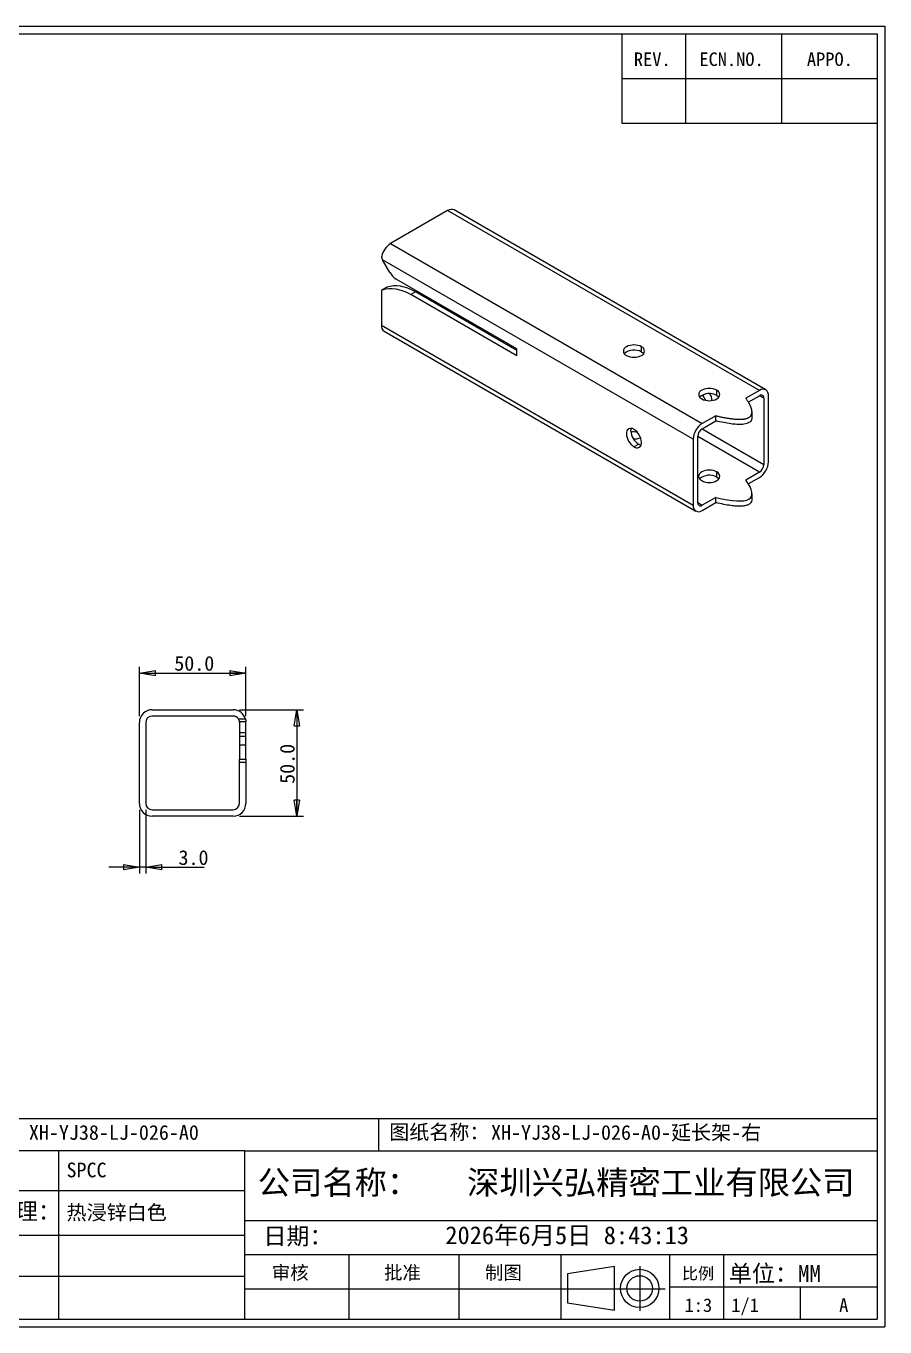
# Model space of a CAD drawing. Header units: millimetres. Extents: x 0 to 294, y 0 to 207.
# Drawn here: x 159.1 to 293.6, y 3.3 to 207 of the extents above; entities that cross this region are included whole.
import ezdxf

# ---------------------------------------------------------------- set-up
doc = ezdxf.new("R2010")
doc.units = ezdxf.units.MM
doc.linetypes.add('CENTERX2', pattern=[20.32, 12.7, -2.54, 2.54, -2.54])
doc.layers.add('图框', color=7, linetype='Continuous')
doc.layers.add('粗实线层', color=7, linetype='Continuous', lineweight=25)
doc.styles.add('SLDTEXTSTYLE0', font='SIMKAI.TTF')
doc.styles.add('SLDTEXTSTYLE2', font='SIMSUN.TTC')
doc.styles.add('SLDTEXTSTYLE3', font='SIMSUN.TTC', dxfattribs={"bigfont": 'bigfont'})
doc.styles.add('SLDTEXTSTYLE5', font='SIMKAI.TTF', dxfattribs={"bigfont": 'bigfont'})
doc.dimstyles.new('SLDDIMSTYLE1', dxfattribs={"dimtxt": 2.3, "dimasz": 2.5, "dimexe": 0, "dimexo": 0.0625, "dimgap": 0.575, "dimtad": 2, "dimdec": 1, "dimlfac": 3, "dimrnd": 1e-09, "dimzin": 4, "dimdsep": 46, "dimtxsty": 'SLDTEXTSTYLE2', "dimblk1": 'CLOSED', "dimblk2": 'CLOSED', "dimsah": 1, "dimcen": 0.09, "dimadec": 0, "dimazin": 1, "dimtfac": 1, "dimtdec": 1, "dimtmove": 0, "dimatfit": 0, "dimldrblk": 'CLOSED', "dimfxl": 0, "dimfrac": 2, "dimtolj": 1, "dimtzin": 12, "dimarcsym": 0})

# ---------------------------------------------------------------- blocks, each defined once
blk = doc.blocks.new('_Closed')
at = {"color": 0, "linetype": 'ByBlock', "lineweight": -2}
for p, q in [((-1, 0.166667), (0, 0)), ((-1, 0.166667), (-1, -0.166667)), ((0, 0), (-1, -0.166667)), ((0, 0), (-1, 0))]:
    blk.add_line(p, q, dxfattribs=at)
blk = doc.blocks.new('_D_17')
at = {"layer": '图框'}
for p, q in [((176.89, 98.95), (176.89, 106.68)), ((193.55, 98.95), (193.55, 106.68)), ((176.89, 105.68), (193.55, 105.68))]:
    blk.add_line(p, q, dxfattribs=at)
at = {"layer": '图框', "xscale": 2.5, "yscale": 2.5, "rotation": 180.0000000000004}
blk.add_blockref('_Closed', (176.89, 105.68, -379.17), dxfattribs=at)
at = {"layer": '图框', "xscale": 2.5, "yscale": 2.5}
blk.add_blockref('_Closed', (193.55, 105.68, -379.17), dxfattribs=at)
at = {"layer": '图框', "insert": (182.35, 108.36), "char_height": 2.3, "attachment_point": 1, "style": 'SLDTEXTSTYLE2'}
blk.add_mtext('50.0', dxfattribs=at)
blk = doc.blocks.new('_D_18')
at = {"layer": '图框'}
for p, q in [((192.55, 99.95), (202.55, 99.95)), ((201.55, 99.95), (201.55, 83.29)), ((192.55, 83.29), (202.55, 83.29))]:
    blk.add_line(p, q, dxfattribs=at)
at = {"layer": '图框', "xscale": 2.5, "yscale": 2.5}
for p, rotation in [((201.55, 99.95, -379.17), 90.0000000000004), ((201.55, 83.29, -379.17), 270.0000000000004)]:
    blk.add_blockref('_Closed', p, dxfattribs=dict(at, rotation=rotation))
at = {"layer": '图框', "insert": (198.88, 88.35), "char_height": 2.3, "attachment_point": 1, "rotation": 90, "style": 'SLDTEXTSTYLE2'}
blk.add_mtext('50.0', dxfattribs=at)
blk = doc.blocks.new('_D_19')
at = {"layer": '图框'}
for p, q in [((176.89, 84.29), (176.89, 74.29)), ((177.89, 84.29), (177.89, 74.29)), ((176.89, 75.29), (172.08, 75.29)), ((177.89, 75.29), (176.89, 75.29)), ((177.89, 75.29), (187.03, 75.29))]:
    blk.add_line(p, q, dxfattribs=at)
at = {"layer": '图框', "xscale": 2.5, "yscale": 2.5}
blk.add_blockref('_Closed', (176.89, 75.29, -379.17), dxfattribs=at)
at = {"layer": '图框', "xscale": 2.5, "yscale": 2.5, "rotation": 180.0000000000004}
blk.add_blockref('_Closed', (177.89, 75.29, -379.17), dxfattribs=at)
at = {"layer": '图框', "insert": (183.01, 77.96), "char_height": 2.3, "attachment_point": 1, "style": 'SLDTEXTSTYLE2'}
blk.add_mtext('3.0', dxfattribs=at)

msp = doc.modelspace()

# ---------------------------------------------------------------- linework, layer by layer
at = {"color": 7, "linetype": 'Continuous', "lineweight": 18}
for p, q in [((225.129758, 178.088204), (216.173072, 172.91762)), ((273.920126, 149.922124), (225.129758, 178.088204)), ((274.920044, 150.02114), (226.129676, 178.18722)), ((216.173072, 172.91762), (264.96344, 144.75154)), ((263.549226, 142.30205), (214.95412, 170.355407)), ((216.071971, 168.419233), (214.95412, 170.355407)), ((235.972062, 156.452836), (217.071971, 167.363626)), ((214.758858, 165.361778), (214.758858, 160.12528)), ((215.604063, 166.075212), (214.896956, 165.667008)), ((215.640269, 166.091998), (214.933162, 165.683794)), ((215.604063, 166.075212), (215.640269, 166.091998)), ((220.096778, 165.345129), (219.389672, 164.936925)), ((235.972062, 156.180523), (220.096778, 165.345129)), ((235.972062, 155.364115), (219.389672, 164.936925)), ((222.891908, 164.003848), (222.656052, 163.867692)), ((214.758858, 160.12528), (263.549226, 131.9592)), ((215.173153, 159.20959), (263.963521, 131.04351)), ((235.972062, 155.364115), (235.972062, 156.452836)), ((255.466839, 155.948606), (255.466839, 156.765147)), ((267.251952, 149.145205), (267.251952, 149.961746)), ((273.920126, 149.922124), (271.798805, 148.697512)), ((272.184562, 148.103664), (273.920126, 149.105584)), ((274.627232, 148.697247), (274.627232, 138.354397)), ((275.334339, 138.762601), (275.334339, 149.105451)), ((267.08476, 145.976152), (264.96344, 144.75154)), ((264.96344, 143.934999), (267.08476, 145.159611)), ((267.08476, 145.159611), (267.08476, 145.976152)), ((272.761256, 145.7379), (272.761256, 146.554441)), ((264.256333, 132.367404), (264.256333, 142.710254)), ((254.288266, 141.115962), (254.995373, 141.524166)), ((263.549226, 142.30205), (263.549226, 131.9592)), ((267.251952, 136.352732), (267.251952, 137.169273)), ((273.920126, 137.129652), (271.798805, 135.905039)), ((272.184562, 135.311192), (273.920126, 136.313111)), ((267.08476, 133.183679), (264.96344, 131.959067)), ((267.08476, 132.367138), (267.08476, 133.183679)), ((272.761256, 132.945427), (272.761256, 133.761968)), ((264.96344, 131.142526), (267.08476, 132.367138)), ((178.886361, 99.953477), (191.553028, 99.953477)), ((176.886361, 85.286811), (176.886361, 97.953477)), ((177.886361, 97.953477), (177.886361, 85.286811)), ((191.553028, 98.953477), (178.886361, 98.953477)), ((192.386683, 98.505762), (193.475261, 98.505762)), ((193.551392, 98.034357), (192.549751, 98.034357)), ((192.553028, 97.953477), (192.553028, 96.372598)), ((193.553028, 96.372598), (193.553028, 97.953477)), ((192.553028, 96.372598), (193.553028, 96.372598)), ((192.553028, 96.372598), (192.553028, 95.786811)), ((193.553028, 95.786811), (192.553028, 95.786811)), ((192.553028, 95.786811), (192.553028, 94.453477)), ((193.553028, 95.786811), (193.553028, 96.372598)), ((193.553028, 94.453477), (193.553028, 95.786811)), ((192.553028, 94.453477), (193.553028, 94.453477)), ((192.553028, 94.453477), (192.553028, 92.217435)), ((193.553028, 92.217435), (193.553028, 94.453477)), ((192.553028, 92.217435), (193.553028, 92.217435)), ((192.553028, 91.699838), (192.553028, 92.217435)), ((193.553028, 91.699838), (192.553028, 91.699838)), ((192.553028, 85.286811), (192.553028, 91.699838)), ((193.553028, 92.217435), (193.553028, 91.699838)), ((193.553028, 91.699838), (193.553028, 85.286811)), ((178.886361, 84.286811), (191.553028, 84.286811)), ((191.553028, 83.286811), (178.886361, 83.286811))]:
    msp.add_line(p, q, dxfattribs=at)
at = {"color": 8, "linetype": 'Continuous', "lineweight": 18}
for p, q in [((274.627232, 148.697247), (273.920011, 149.105517)), ((273.920126, 137.129652), (264.256333, 142.70844)), ((264.961871, 143.934091), (274.627232, 138.354397)), ((264.256333, 132.367271), (264.96344, 131.959067))]:
    msp.add_line(p, q, dxfattribs=at)
at = {"color": 7, "linetype": 'Continuous', "lineweight": 18, "flags": 128}
for points in [[(214.933162, 165.683794), (215.416702, 165.819738), (215.929088, 165.889989), (216.466598, 165.894036), (217.025331, 165.83185), (217.601231, 165.703882), (218.190115, 165.511062), (218.787708, 165.25479), (219.389672, 164.936925)], [(220.096778, 165.345129), (219.494815, 165.662994), (218.897221, 165.919266), (218.308337, 166.112086), (217.732438, 166.240054), (217.173705, 166.30224), (216.636194, 166.298193), (216.123809, 166.227942), (215.640269, 166.091998)], [(255.466839, 155.948606), (255.674111, 155.802806), (255.797505, 155.676536)], [(267.251952, 149.145205), (267.459224, 148.999405), (267.582618, 148.873135)], [(253.816861, 143.565407), (253.839506, 143.817834), (253.887252, 143.988056)], [(255.396387, 141.373874), (255.225289, 141.417588), (254.995373, 141.524166)], [(267.251952, 137.169273), (266.999391, 137.288928), (266.711247, 137.37784), (266.398591, 137.432592), (266.073441, 137.451079), (265.74829, 137.432592), (265.435635, 137.37784), (265.147491, 137.288928), (264.89493, 137.169273), (264.687658, 137.023473), (264.533642, 136.85713), (264.438799, 136.676638), (264.406774, 136.488933), (264.438799, 136.301228), (264.533642, 136.120736), (264.687658, 135.954393), (264.89493, 135.808593)], [(267.251952, 136.352732), (267.459224, 136.206932), (267.582618, 136.080663)]]:
    msp.add_lwpolyline(points, dxfattribs=at)
at = {"color": 7, "linetype": 'Continuous', "lineweight": 18}
for centre, radius, start, end in [((225.715598, 177.270442), 1.005954, 65.69288095, 125.61757748), ((217.87682, 170.287111), 3.13406, 122.93063678, 167.7734018), ((218.598985, 169.811665), 2.88525, 208.8555956, 238.04532713), ((215.071317, 165.40083), 0.31489, 116.02361207, 187.12391255), ((215.710229, 160.004151), 0.959051, 172.74417043, 235.94364917), ((254.288328, 154.490628), 2.561703, 62.60967224, 117.39032776), ((253.368028, 156.084807), 0.727692, 110.7834208, 249.2165792), ((254.31263, 153.939225), 2.317285, 60.12649669, 131.43401362), ((254.288328, 157.678985), 2.561703, 242.60967224, 297.39032776), ((255.208627, 156.084807), 0.727692, 290.7834208, 69.2165792), ((265.153141, 149.281406), 0.727692, 110.7834208, 249.2165792), ((266.097743, 147.135825), 2.317285, 60.12649669, 131.43401362), ((266.073441, 147.687227), 2.561703, 62.60967224, 117.39032776), ((267.691068, 150.21453), 2.830583, 200.56720502, 220.69441257), ((263.983769, 148.05084), 2.571084, 6.84221898, 32.32945256), ((266.99374, 149.281406), 0.727692, 290.7834208, 69.2165792), ((274.47219, 149.245305), 0.873418, 350.78596301, 129.20328524), ((274.196158, 148.767174), 0.436709, 350.78596301, 129.20328524), ((266.073441, 150.875584), 2.561703, 242.60967224, 297.39032776), ((266.619658, 142.162328), 3.07361, 122.60547834, 177.39452151), ((253.828212, 143.273749), 0.727849, 50.79671476, 189.21403699), ((255.668448, 143.273638), 2.561341, 182.60547849, 237.39452166), ((256.375555, 143.681842), 2.561341, 182.60547849, 237.39452166), ((254.287961, 140.607377), 2.830751, 79.23652775, 99.41082254), ((252.908084, 141.680088), 2.561341, 2.60547849, 57.39452166), ((265.791549, 142.640393), 1.536805, 122.60547834, 177.39452151), ((254.314777, 144.865693), 2.536674, 267.52639782, 293.3636962), ((254.74832, 141.679978), 0.727849, 230.79671476, 9.21403699), ((272.263907, 138.902322), 3.07361, 302.60547834, 357.39452151), ((266.097743, 134.343352), 2.317285, 60.12649669, 131.43401362), ((266.99374, 136.488933), 0.727692, 290.7834208, 69.2165792), ((273.092016, 138.424257), 1.536805, 302.60547834, 357.39452151), ((266.073441, 138.083111), 2.561703, 242.60967224, 297.39032776), ((264.411375, 131.819345), 0.873418, 170.78596301, 309.20328524), ((264.687407, 132.297477), 0.436709, 170.78596301, 309.20328524), ((178.886361, 97.953477), 2, 90, 180), ((191.553028, 97.953477), 2, 16.03010381, 90), ((178.886361, 97.953477), 1, 90, 180), ((191.553028, 97.953477), 1, 33.52389797, 90), ((191.553028, 97.953477), 1, 0, 4.6391631), ((191.553028, 97.953477), 2, 0, 2.31767989), ((178.886361, 85.286811), 2, 180, 270), ((178.886361, 85.286811), 1, 180, 270), ((191.553028, 85.286811), 1, 270, 0), ((191.553028, 85.286811), 2, 270, 0)]:
    msp.add_arc(centre, radius, start, end, dxfattribs=at)
msp.add_ellipse((216.368334, 171.171815), major_axis=(-1.414271, 2.449457), ratio=0.5773346305, start_param=1.5303045496, end_param=1.5707556948, dxfattribs=at)
for points, knots in [([(214.813847, 170.950837), (214.805145, 170.910839), (214.80049, 170.870072), (214.799158, 170.786918), (214.8026, 170.74402), (214.817367, 170.65939), (214.828568, 170.617639), (214.858205, 170.535051), (214.876705, 170.494249), (214.898086, 170.455133)], [0, 0, 0, 0, 0.25, 0.25, 0.5, 0.5, 0.75, 0.75, 1, 1, 1, 1]), ([(267.08476, 145.976152), (267.175652, 145.954759), (267.354741, 145.912607), (267.621069, 145.85281), (267.880579, 145.796764), (268.13339, 145.744632), (268.379471, 145.696372), (268.61883, 145.651994), (268.851467, 145.611496), (269.077382, 145.574878), (269.296577, 145.542139), (269.509052, 145.51328), (269.714809, 145.488301), (269.913848, 145.467201), (270.106173, 145.449981), (270.291784, 145.43664), (270.470684, 145.427179), (270.642876, 145.421599), (270.808361, 145.419901), (270.967144, 145.422086), (271.119226, 145.428156), (271.264611, 145.438114), (271.4033, 145.451963), (271.535293, 145.469708), (271.66059, 145.491352), (271.779187, 145.516902), (271.891078, 145.546363), (271.996252, 145.579738), (272.094696, 145.61703), (272.186396, 145.65824), (272.271336, 145.703366), (272.349504, 145.752401), (272.420889, 145.805338), (272.485489, 145.862168), (272.543303, 145.922884), (272.594335, 145.987477), (272.638593, 146.055942), (272.676087, 146.128274), (272.706825, 146.204472), (272.730814, 146.284536), (272.748064, 146.368464), (272.758579, 146.45626), (272.762364, 146.547923), (272.759422, 146.643456), (272.749756, 146.74286), (272.733368, 146.846137), (272.710259, 146.953288), (272.680429, 147.064314), (272.643879, 147.179217), (272.600609, 147.297998), (272.550618, 147.420658), (272.493907, 147.547196), (272.430476, 147.677614), (272.360324, 147.811912), (272.283451, 147.950092), (272.199853, 148.092151), (272.109548, 148.238095), (272.012463, 148.387908), (271.90888, 148.541655), (271.835863, 148.645041), (271.798805, 148.697512)], [0, 0, 0, 0, 0.0270120825, 0.0532229984, 0.0786374528, 0.1032606077, 0.1270981388, 0.1501563021, 0.1724420101, 0.1939629194, 0.2147275328, 0.2347453169, 0.2540268381, 0.2725839207, 0.2904298291, 0.3075794779, 0.3240496732, 0.3398593882, 0.3550300744, 0.3695860086, 0.3835546736, 0.3969671624, 0.409858593, 0.4222685078, 0.4342412211, 0.4458260653, 0.457077476, 0.4680548502, 0.4788221209, 0.4894470148, 0.5, 0.5105529852, 0.5211778791, 0.5319451498, 0.542922524, 0.5541739347, 0.5657587789, 0.5777314922, 0.590141407, 0.6030328376, 0.6164453264, 0.6304139914, 0.6449699256, 0.6601406118, 0.6759503268, 0.6924205221, 0.7095701709, 0.7274160793, 0.7459731619, 0.7652546831, 0.7852724672, 0.8060370806, 0.8275579899, 0.8498436979, 0.8729018612, 0.8967393923, 0.9213625472, 0.9467770016, 0.9729879175, 1, 1, 1, 1]), ([(272.75168, 145.737765), (272.754385, 145.700953), (272.764454, 145.56393), (272.70252, 145.339403), (272.545473, 145.083664), (272.285687, 144.878439), (271.930422, 144.728954), (271.487308, 144.636241), (270.961269, 144.597193), (270.265861, 144.611282), (269.376186, 144.703988), (268.272764, 144.889369), (267.501301, 145.064858), (267.08476, 145.159611)], [0, 0, 0, 0, 0.0271933025, 0.1012176242, 0.166156829, 0.2260387993, 0.2859207697, 0.3508599744, 0.4248842961, 0.5107525093, 0.6465991851, 0.8091862865, 1, 1, 1, 1]), ([(272.741614, 132.945427), (272.74592, 132.873518), (272.757701, 132.676769), (272.625665, 132.374209), (272.300177, 132.078227), (271.78628, 131.887713), (271.126362, 131.803659), (270.325292, 131.812728), (269.376288, 131.911465), (268.272732, 132.096913), (267.501289, 132.272391), (267.08476, 132.367138)], [0, 0, 0, 0, 0.05308544928, 0.14524415016, 0.22583459621, 0.30642504226, 0.39858374314, 0.51034258374, 0.64630308134, 0.80902640947, 1, 1, 1, 1]), ([(192.549751, 98.034357), (192.547079, 98.067287), (192.542555, 98.102949), (192.527999, 98.179169), (192.517791, 98.220102), (192.478026, 98.343097), (192.438187, 98.428018), (192.386683, 98.505762)], [0, 0, 0, 0, 0.25, 0.25, 0.5, 0.5, 1, 1, 1, 1]), ([(193.475261, 98.505762), (193.487568, 98.462929), (193.498243, 98.420385), (193.516591, 98.335951), (193.524323, 98.293579), (193.536588, 98.212638), (193.541173, 98.17401), (193.54795, 98.100594), (193.550116, 98.06587), (193.551392, 98.034357)], [0, 0, 0, 0, 0.25, 0.25, 0.5, 0.5, 0.75, 0.75, 1, 1, 1, 1])]:
    msp.add_open_spline(points, degree=3, knots=knots, dxfattribs=at)
msp.add_open_spline([(267.08476, 133.183679), (272.427345, 131.913711), (273.998693, 132.820831), (271.798805, 135.905039)], degree=3, dxfattribs=at)
at = {"layer": '图框', "lineweight": 25}
for p, q in [((3.343049, 206.977055), (293.568661, 206.977055)), ((4.543049, 205.777055), (292.368661, 205.777055)), ((292.368661, 205.777055), (292.368661, 4.528908)), ((293.568661, 206.977055), (293.568661, 3.328908)), ((4.543049, 4.528908), (292.368661, 4.528908)), ((3.343049, 3.328908), (293.568661, 3.328908))]:
    msp.add_line(p, q, dxfattribs=at)
at = {"layer": '图框'}
for p, q in [((259.868925, 14.687166), (259.868925, 4.528908)), ((268.291525, 14.687166), (268.291525, 4.528908)), ((257.18758, 9.290989), (259.174039, 9.290989)), ((280.308978, 9.608037), (280.308978, 4.528908))]:
    msp.add_line(p, q, dxfattribs=at)
at = {"layer": '粗实线层'}
for p, q in [((252.368661, 205.777055), (252.368661, 191.777055)), ((262.368661, 205.777055), (262.368661, 191.777055)), ((277.368661, 205.777055), (277.368661, 191.777055)), ((252.368661, 198.777055), (292.368661, 198.777055)), ((252.368661, 191.777055), (292.368661, 191.777055)), ((292.368661, 35.900545), (117.31811, 35.900545)), ((214.308559, 35.900545), (214.308559, 30.900545)), ((193.345559, 30.900545), (117.31811, 30.900545)), ((164.254905, 30.900545), (164.254905, 4.528908)), ((193.345559, 30.900545), (193.345559, 4.528908)), ((193.345559, 30.900545), (292.368661, 30.900545)), ((147.31811, 24.703594), (193.345559, 24.703594)), ((193.345559, 19.990852), (292.368661, 19.990852)), ((147.31811, 17.714726), (193.345559, 17.714726)), ((193.345559, 14.687166), (292.368661, 14.687166)), ((209.666954, 14.687166), (209.666954, 4.528908)), ((226.867946, 14.687166), (226.867946, 4.528908)), ((242.85711, 14.687166), (242.85711, 4.528908)), ((251.22122, 12.794055), (243.903234, 11.65062)), ((251.22122, 5.968254), (251.22122, 12.794055)), ((255.188772, 12.860011), (255.188772, 5.860011)), ((147.31811, 11.260557), (193.345559, 11.260557)), ((243.903234, 11.65062), (243.903234, 7.111689)), ((193.345559, 9.30189), (242.85711, 9.30189)), ((252.174039, 9.290989), (259.174039, 9.290989)), ((259.868925, 9.608037), (292.368661, 9.608037)), ((243.903234, 7.111689), (251.22122, 5.968254))]:
    msp.add_line(p, q, dxfattribs=at)
at = {"layer": '粗实线层', "linetype": 'CENTERX2'}
msp.add_line((242.635869, 9.290989), (252.221904, 9.290989), dxfattribs=at)
at = {"layer": '粗实线层'}
for radius in [3, 2]:
    msp.add_circle((255.188772, 9.360011), radius, dxfattribs=at)

# ---------------------------------------------------------------- texts
at = {"layer": '图框'}
for s, insert, char_height, attachment_point, style in [('REV.', (257.151896, 202.840099), 2.1166667, 2, 'SLDTEXTSTYLE0'), ('ECN.NO.', (269.557442, 202.840099), 2.1166667, 2, 'SLDTEXTSTYLE0'), ('APPO.', (284.945721, 202.840099), 2.1166667, 2, 'SLDTEXTSTYLE0'), ('XH-YJ38-LJ-026-A0', (159.600237, 34.930459), 2.3, 1, 'SLDTEXTSTYLE2'), ('图纸名称：', (223.825077, 34.990973), 2.3, 2, 'SLDTEXTSTYLE3'), ('XH-YJ38-LJ-026-A0-延长架-右', (231.917875, 34.930459), 2.3, 1, 'SLDTEXTSTYLE3'), ('SPCC', (165.482665, 29.056715), 2.3, 1, 'SLDTEXTSTYLE2'), ('公司名称：', (195.415693, 27.798014), 3.7041667, 1, 'SLDTEXTSTYLE5'), ('深圳兴弘精密工业有限公司', (228.168198, 27.798014), 3.70416667, 1, 'SLDTEXTSTYLE5'), ('表面处理：', (155.591194, 22.765029), 2.6458333, 2, 'SLDTEXTSTYLE5'), ('热浸锌白色', (165.482665, 22.411714), 2.3, 1, 'SLDTEXTSTYLE3'), ('日期：', (201.700989, 18.877982), 2.6458333, 2, 'SLDTEXTSTYLE5'), ('2026年6月5日 8:43:13', (224.769955, 19.093356), 2.8, 1, 'SLDTEXTSTYLE3'), ('审核', (200.497532, 12.897336), 2.1166667, 2, 'SLDTEXTSTYLE5'), ('批准', (215.177325, 12.897336), 2.1166667, 1, 'SLDTEXTSTYLE5'), ('制图', (233.86305, 12.897336), 2.1166667, 2, 'SLDTEXTSTYLE5'), ('比例', (264.30449, 12.638944), 1.8520833, 2, 'SLDTEXTSTYLE5'), ('1:3', (264.359612, 7.80366), 2.1166667, 2, 'SLDTEXTSTYLE0'), ('1/1', (271.669093, 7.80366), 2.1166667, 2, 'SLDTEXTSTYLE0'), ('A', (287.114196, 7.80366), 2.116667, 2, 'SLDTEXTSTYLE0')]:
    msp.add_mtext(s, dxfattribs=dict(at, insert=insert, char_height=char_height, attachment_point=attachment_point, style=style))
at = {"layer": '粗实线层', "insert": (276.335237, 13.027957), "char_height": 2.6458333, "attachment_point": 2, "style": 'SLDTEXTSTYLE5'}
msp.add_mtext('单位：MM', dxfattribs=at)

# ---------------------------------------------------------------- dimensions: what is measured, and where the dimension line sits
at = {"layer": '图框'}
for base, p1, p2, picture, middle in [((193.553028, 105.68423), (176.886361, 97.953477), (193.553028, 97.953477), '_D_17', (185.022643, 105.68423)), ((176.886361, 75.286811), (177.886361, 85.286811), (176.886361, 85.286811), '_D_19', (185.022643, 75.286811))]:
    dim = msp.add_linear_dim(base=base, p1=p1, p2=p2, dimstyle='SLDDIMSTYLE1', dxfattribs=at)
    dim.commit()
    dim.dimension.update_dxf_attribs({"geometry": picture, "text_midpoint": middle, "dimtype": 160})
dim = msp.add_linear_dim(base=(201.553028, 83.286811), p1=(191.553028, 99.953477), p2=(191.553028, 83.286811), angle=90, dimstyle='SLDDIMSTYLE1', dxfattribs=at)
dim.commit()
dim.dimension.update_dxf_attribs({"geometry": '_D_18', "text_midpoint": (201.553028, 91.024002), "dimtype": 160})

doc.saveas('drawing.dxf')
